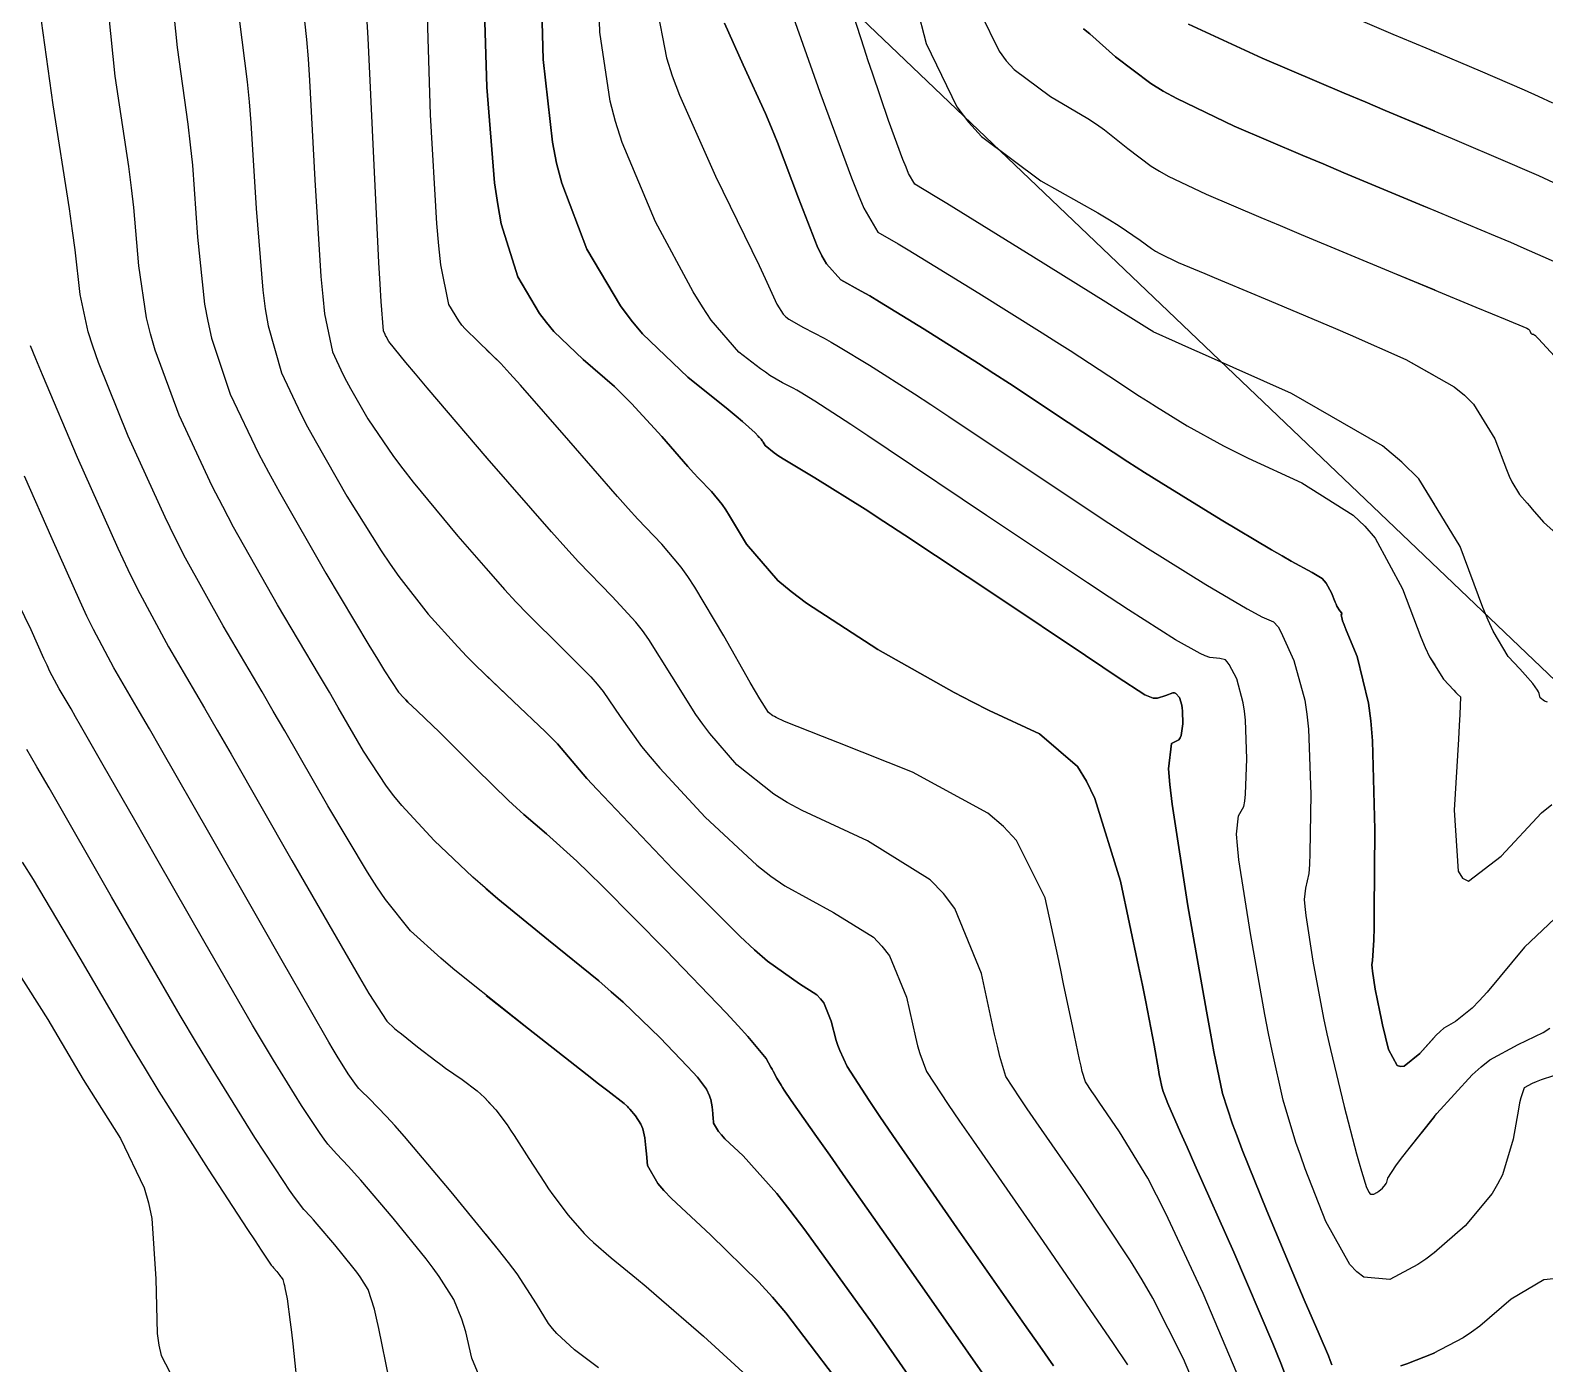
# Model space of a CAD drawing. Header units: metres. Extents: x 837476 to 838477, y 1189012 to 1191014.
# Drawn here: x 837800.9 to 837880.7, y 1190405.4 to 1190475.6 of the extents above; entities that cross this region are included whole.
import ezdxf

# ---------------------------------------------------------------- set-up
doc = ezdxf.new("R2010")
doc.units = ezdxf.units.M
doc.header["$LTSCALE"] = 0.3
for name, color, linetype in [('CORREDORVIA', 94, 'Continuous'), ('COTAS 10', 1, 'Continuous'), ('COTAS INT', 252, 'Continuous')]:
    doc.layers.add(name, color=color, linetype=linetype)

msp = doc.modelspace()

# ---------------------------------------------------------------- linework, layer by layer
at = {"layer": 'CORREDORVIA'}
msp.add_lwpolyline([(837910.676, 1191000.965), (838246.889, 1191005.3), (838347.391, 1190870.925), (838423.516, 1190628.699), (838450.215, 1190473.685), (838321.32, 1190375.615), (838242.09, 1190297.633), (838236.889, 1190068.622), (838166.593, 1189160.17), (837860.483, 1189307.124), (837593.191, 1189234.399), (837744.487, 1189686.609), (837700.859, 1189887.9), (837671.347, 1190075.087), (837676.273, 1190181.696), (837885.383, 1190229.429), (837983.184, 1190344.12), (837817.554, 1190502.187), (837798.033, 1190660.17), (837963.574, 1190795.982)], close=True, dxfattribs=at)
at = {"layer": 'COTAS 10'}
for points in [[(837808.197, 1190479.05), (837808.629, 1190474.739), (837809.198, 1190470.699), (837809.321, 1190469.609), (837809.43, 1190468.531), (837809.7, 1190464.739), (837810.071, 1190461.213), (837810.243, 1190460.303), (837810.446, 1190459.42), (837811.431, 1190456.471), (837812.924, 1190453.34), (837813.446, 1190452.344), (837814.017, 1190451.291), (837816.471, 1190447.02), (837818.738, 1190443.238), (837819.19, 1190442.494), (837819.566, 1190441.881), (837820.289, 1190440.761), (837820.58, 1190440.448), (837820.684, 1190440.344), (837820.797, 1190440.232), (837821.289, 1190439.767), (837822.103, 1190438.986), (837822.42, 1190438.676), (837822.777, 1190438.324), (837824.394, 1190436.714), (837826.104, 1190435.046), (837826.519, 1190434.659), (837826.909, 1190434.303), (837828.106, 1190433.286), (837829.697, 1190431.854), (837830.335, 1190431.237), (837831.059, 1190430.524), (837834.389, 1190427.152), (837837.566, 1190423.844), (837838.195, 1190423.172), (837838.715, 1190422.605), (837839.684, 1190421.439), (837839.926, 1190420.991), (837839.987, 1190420.878), (837840.046, 1190420.769), (837840.239, 1190420.414), (837840.464, 1190420.035), (837840.543, 1190419.911), (837840.63, 1190419.778), (837841.004, 1190419.228), (837842.339, 1190417.327), (837843.031, 1190416.342), (837843.863, 1190415.159), (837848.033, 1190409.228), (837852.471, 1190402.879)], [(837867.166, 1190404.452), (837866.812, 1190405.379), (837866.393, 1190406.428), (837864.328, 1190411.235), (837862.278, 1190415.845), (837861.868, 1190416.77), (837861.526, 1190417.543), (837860.861, 1190419.067), (837860.677, 1190419.523), (837860.638, 1190419.624), (837860.605, 1190419.713), (837860.529, 1190419.943), (837860.444, 1190420.376), (837860.404, 1190420.593), (837860.358, 1190420.853), (837860.133, 1190422.144), (837859.696, 1190424.424), (837859.516, 1190425.308), (837859.31, 1190426.301), (837858.352, 1190430.796), (837857.013, 1190435.157), (837856.567, 1190436.065), (837856.087, 1190436.842), (837854.084, 1190438.567), (837851.43, 1190439.782), (837850.541, 1190440.238), (837849.585, 1190440.745), (837845.574, 1190443.011), (837841.804, 1190445.446), (837841, 1190446.061), (837840.299, 1190446.649), (837838.635, 1190448.561), (837837.753, 1190450.046), (837837.545, 1190450.365), (837837.354, 1190450.645), (837836.794, 1190451.325), (837836.116, 1190452.027), (837835.85, 1190452.32), (837835.55, 1190452.656), (837834.184, 1190454.227), (837832.581, 1190455.978), (837832.131, 1190456.427), (837831.679, 1190456.86), (837830.024, 1190458.296), (837828.481, 1190459.774), (837828.099, 1190460.234), (837827.736, 1190460.717), (837826.588, 1190462.642), (837825.716, 1190465.434), (837825.527, 1190466.463), (837825.362, 1190467.603), (837824.954, 1190472.642), (837824.784, 1190478.417)], [(837824.784, 1190478.417), (837824.954, 1190472.642), (837825.362, 1190467.603), (837825.527, 1190466.463), (837825.716, 1190465.434), (837826.588, 1190462.642), (837827.736, 1190460.717), (837828.099, 1190460.234), (837828.481, 1190459.774), (837830.024, 1190458.296), (837831.679, 1190456.86), (837832.131, 1190456.427), (837832.581, 1190455.978), (837834.184, 1190454.227), (837835.55, 1190452.656), (837835.85, 1190452.32), (837836.116, 1190452.027), (837836.794, 1190451.325), (837837.354, 1190450.645), (837837.545, 1190450.365), (837837.753, 1190450.046), (837838.635, 1190448.561), (837840.299, 1190446.649), (837841, 1190446.061), (837841.804, 1190445.446), (837845.574, 1190443.011), (837849.585, 1190440.745), (837850.541, 1190440.238), (837851.43, 1190439.782), (837854.084, 1190438.567), (837856.087, 1190436.842), (837856.567, 1190436.065), (837857.013, 1190435.157), (837858.352, 1190430.796), (837859.31, 1190426.301), (837859.516, 1190425.308), (837859.696, 1190424.424), (837860.133, 1190422.144), (837860.358, 1190420.853), (837860.404, 1190420.593), (837860.444, 1190420.376), (837860.529, 1190419.943), (837860.605, 1190419.713), (837860.638, 1190419.624), (837860.677, 1190419.523), (837860.861, 1190419.067), (837861.526, 1190417.543), (837861.868, 1190416.77), (837862.278, 1190415.845), (837864.328, 1190411.235), (837866.393, 1190406.428), (837866.812, 1190405.379), (837867.166, 1190404.452)], [(837840.916, 1190476.902), (837842.508, 1190472.388), (837844.171, 1190467.86), (837844.525, 1190466.979), (837844.833, 1190466.259), (837845.562, 1190465.007), (837846.64, 1190464.392), (837847.168, 1190464.074), (837847.796, 1190463.693), (837850.893, 1190461.785), (837854.222, 1190459.702), (837854.997, 1190459.211), (837855.708, 1190458.757), (837857.743, 1190457.427), (837859.361, 1190456.361), (837859.809, 1190456.074), (837860.256, 1190455.791), (837861.874, 1190454.795), (837863.785, 1190453.742), (837864.418, 1190453.422), (837865.096, 1190453.089), (837867.919, 1190451.786), (837870.629, 1190450.087), (837871.235, 1190449.505), (837871.779, 1190448.875), (837873.222, 1190446.199), (837874.185, 1190443.65), (837874.425, 1190443.101), (837874.655, 1190442.62), (837875.39, 1190441.447), (837875.929, 1190440.857), (837876.034, 1190440.744), (837876.121, 1190440.652), (837876.276, 1190440.5), (837876.247, 1190439.578), (837876.217, 1190439.001), (837876.177, 1190438.283), (837875.956, 1190434.529), (837876.164, 1190431.32), (837876.395, 1190430.946), (837876.701, 1190430.796), (837878.431, 1190432.115), (837880.549, 1190434.386), (837881.1, 1190434.837)], [(837840.916, 1190476.902), (837842.508, 1190472.388), (837844.171, 1190467.86), (837844.525, 1190466.979), (837844.833, 1190466.259), (837845.562, 1190465.007), (837846.64, 1190464.392), (837847.168, 1190464.074), (837847.796, 1190463.693), (837850.893, 1190461.785), (837854.222, 1190459.702), (837854.997, 1190459.211), (837855.708, 1190458.757), (837857.743, 1190457.427), (837859.361, 1190456.361), (837859.809, 1190456.074), (837860.256, 1190455.791), (837861.874, 1190454.795), (837863.785, 1190453.742), (837864.418, 1190453.422), (837865.096, 1190453.089), (837867.919, 1190451.786), (837870.629, 1190450.087), (837871.235, 1190449.505), (837871.779, 1190448.875), (837873.222, 1190446.199), (837874.185, 1190443.65), (837874.425, 1190443.101), (837874.655, 1190442.62), (837874.923, 1190442.192)], [(837874.923, 1190470.323), (837872.316, 1190471.414), (837871.252, 1190471.864), (837870.148, 1190472.332), (837865.835, 1190474.177), (837861.935, 1190475.967)], [(837861.935, 1190475.967), (837865.835, 1190474.177), (837870.148, 1190472.332), (837871.252, 1190471.864), (837872.316, 1190471.414), (837875.835, 1190469.941), (837878.883, 1190468.648), (837879.652, 1190468.311), (837880.387, 1190467.984), (837882.772, 1190466.878)], [(837824.641, 1190404.498), (837824.165, 1190405.643), (837823.845, 1190407.031), (837823.745, 1190407.375), (837823.639, 1190407.702), (837823.213, 1190408.736), (837822.442, 1190409.952), (837822.118, 1190410.394), (837821.747, 1190410.882), (837820.009, 1190413.021), (837818.306, 1190415.024), (837817.956, 1190415.425), (837817.659, 1190415.759), (837817.028, 1190416.413), (837816.572, 1190416.937), (837816.385, 1190417.19), (837816.172, 1190417.489), (837815.184, 1190418.96), (837813.7, 1190421.353), (837813.174, 1190422.234), (837812.598, 1190423.21), (837810.102, 1190427.523), (837807.563, 1190431.963), (837806.399, 1190433.999), (837804.736, 1190436.91), (837803.539, 1190438.999), (837803.273, 1190439.46), (837803.036, 1190439.871), (837802.416, 1190440.931), (837801.924, 1190441.85), (837801.767, 1190442.172), (837801.602, 1190442.524), (837800.931, 1190444.036), (837799.95, 1190446.068)], [(837852.471, 1190402.879), (837848.033, 1190409.228), (837843.863, 1190415.159), (837843.031, 1190416.342), (837842.339, 1190417.327), (837841.004, 1190419.228), (837840.63, 1190419.778), (837840.543, 1190419.911), (837840.464, 1190420.035), (837840.239, 1190420.414), (837840.046, 1190420.769), (837839.987, 1190420.878), (837839.926, 1190420.991), (837839.684, 1190421.439), (837838.715, 1190422.605), (837838.195, 1190423.172), (837837.566, 1190423.844), (837834.389, 1190427.152), (837831.059, 1190430.524), (837830.335, 1190431.237), (837829.697, 1190431.854), (837828.106, 1190433.286), (837826.909, 1190434.303), (837826.519, 1190434.659), (837826.104, 1190435.046), (837824.394, 1190436.714), (837822.777, 1190438.324), (837822.42, 1190438.676), (837822.103, 1190438.986), (837821.289, 1190439.767), (837820.797, 1190440.232), (837820.684, 1190440.344), (837820.58, 1190440.448)]]:
    msp.add_lwpolyline(points, dxfattribs=at)
at = {"layer": 'COTAS INT'}
for points in [[(837849.194, 1190401.846), (837845.269, 1190407.493), (837841.716, 1190412.416), (837840.935, 1190413.446), (837840.242, 1190414.33), (837838.471, 1190416.318), (837837.503, 1190417.216), (837837.316, 1190417.413), (837837.164, 1190417.588), (837836.909, 1190418.034), (837836.88, 1190418.351), (837836.872, 1190418.444), (837836.863, 1190418.539), (837836.828, 1190418.903), (837836.761, 1190419.275), (837836.732, 1190419.376), (837836.699, 1190419.476), (837836.542, 1190419.826), (837836.053, 1190420.452), (837835.81, 1190420.725), (837835.521, 1190421.041), (837834.09, 1190422.541), (837832.133, 1190424.415), (837831.512, 1190424.966), (837830.857, 1190425.532), (837828.206, 1190427.69), (837825.531, 1190429.862), (837824.861, 1190430.437), (837824.222, 1190430.999), (837822.169, 1190432.931), (837820.472, 1190434.784), (837820.058, 1190435.296), (837819.668, 1190435.807), (837818.46, 1190437.65), (837817.124, 1190439.952), (837816.654, 1190440.753), (837816.14, 1190441.625), (837813.922, 1190445.363), (837811.604, 1190449.452), (837811.029, 1190450.544), (837810.481, 1190451.62), (837808.741, 1190455.363), (837807.468, 1190458.778), (837807.215, 1190459.648), (837807.005, 1190460.484), (837806.606, 1190463.228), (837806.343, 1190466.299), (837806.219, 1190467.341), (837806.073, 1190468.467), (837805.361, 1190473.228), (837804.806, 1190478.777)], [(837869.504, 1190405.295), (837869.419, 1190405.517), (837869.318, 1190405.768), (837868.824, 1190406.919), (837868.04, 1190408.731), (837867.756, 1190409.399), (837867.445, 1190410.139), (837866.081, 1190413.41), (837864.778, 1190416.635), (837864.505, 1190417.345), (837864.27, 1190417.977), (837863.736, 1190419.599), (837863.282, 1190421.79), (837863.097, 1190422.78), (837862.886, 1190423.937), (837861.911, 1190429.5), (837861.083, 1190434.857), (837860.966, 1190435.884), (837860.897, 1190436.712), (837861.05, 1190438.056), (837861.428, 1190438.246), (837861.5, 1190438.347), (837861.559, 1190438.47), (837861.652, 1190439.09), (837861.627, 1190439.763), (837861.61, 1190439.92), (837861.588, 1190440.064), (837861.475, 1190440.476), (837861.278, 1190440.693), (837861.203, 1190440.713), (837861.119, 1190440.716), (837860.746, 1190440.583), (837860.314, 1190440.438), (837860.194, 1190440.433), (837860.074, 1190440.443), (837859.639, 1190440.606), (837858.186, 1190441.559), (837857.424, 1190442.066), (837856.507, 1190442.679), (837851.895, 1190445.774), (837846.992, 1190449.038), (837845.89, 1190449.759), (837844.899, 1190450.399), (837842.243, 1190452.05), (837840.666, 1190453), (837840.355, 1190453.199), (837840.099, 1190453.37), (837839.626, 1190453.758), (837839.521, 1190453.935), (837839.497, 1190453.973), (837839.474, 1190454.006), (837839.407, 1190454.087), (837839.327, 1190454.171), (837839.295, 1190454.205), (837839.259, 1190454.245), (837839.097, 1190454.432), (837838.438, 1190455.015), (837838.089, 1190455.304), (837837.668, 1190455.649), (837835.547, 1190457.357), (837833.154, 1190459.65), (837832.561, 1190460.364), (837831.998, 1190461.112), (837830.217, 1190464.098), (837828.903, 1190467.583), (837828.634, 1190468.646), (837828.407, 1190469.752), (837827.93, 1190474.098), (837827.794, 1190478.73)], [(837827.794, 1190478.73), (837827.93, 1190474.098), (837828.407, 1190469.752), (837828.634, 1190468.646), (837828.903, 1190467.583), (837830.217, 1190464.098), (837831.998, 1190461.112), (837832.561, 1190460.364), (837833.154, 1190459.65), (837835.547, 1190457.357), (837837.668, 1190455.649), (837838.089, 1190455.304), (837838.438, 1190455.015), (837839.097, 1190454.432), (837839.259, 1190454.245), (837839.295, 1190454.205), (837839.327, 1190454.171), (837839.407, 1190454.087), (837839.474, 1190454.006), (837839.497, 1190453.973), (837839.521, 1190453.935), (837839.626, 1190453.758), (837840.099, 1190453.37), (837840.355, 1190453.199), (837840.666, 1190453), (837842.243, 1190452.05), (837844.899, 1190450.399), (837845.89, 1190449.759), (837846.992, 1190449.038), (837851.895, 1190445.774), (837856.507, 1190442.679), (837857.424, 1190442.066), (837858.186, 1190441.559), (837859.639, 1190440.606), (837860.074, 1190440.443), (837860.194, 1190440.433), (837860.314, 1190440.438), (837860.746, 1190440.583), (837861.119, 1190440.716), (837861.203, 1190440.713), (837861.278, 1190440.693), (837861.475, 1190440.476), (837861.588, 1190440.064), (837861.61, 1190439.92), (837861.627, 1190439.763), (837861.652, 1190439.09), (837861.559, 1190438.47), (837861.5, 1190438.347), (837861.428, 1190438.246), (837861.05, 1190438.056), (837860.897, 1190436.712), (837860.966, 1190435.884), (837861.083, 1190434.857), (837861.911, 1190429.5), (837862.886, 1190423.937), (837863.097, 1190422.78), (837863.282, 1190421.79), (837863.736, 1190419.599), (837864.27, 1190417.977), (837864.505, 1190417.345), (837864.778, 1190416.635), (837866.081, 1190413.41), (837867.445, 1190410.139), (837867.756, 1190409.399), (837868.04, 1190408.731), (837868.824, 1190406.919), (837869.318, 1190405.768), (837869.419, 1190405.517), (837869.504, 1190405.295)], [(837874.923, 1190411.224), (837874.89, 1190411.195), (837874.456, 1190410.873), (837874.03, 1190410.583), (837872.561, 1190409.803), (837871.182, 1190409.923), (837870.814, 1190410.2), (837870.451, 1190410.584), (837869.188, 1190412.851), (837868.097, 1190415.633), (837867.843, 1190416.341), (837867.61, 1190417.022), (837866.942, 1190419.254), (837866.352, 1190421.851), (837866.168, 1190422.762), (837865.975, 1190423.756), (837865.204, 1190428.036), (837864.604, 1190431.921), (837864.519, 1190432.666), (837864.469, 1190433.267), (837864.58, 1190434.241), (837864.855, 1190434.722), (837864.909, 1190435.013), (837864.952, 1190435.371), (837865.025, 1190437.232), (837864.947, 1190439.28), (837864.895, 1190439.757), (837864.83, 1190440.195), (837864.487, 1190441.449), (837864.087, 1190442.221), (837863.988, 1190442.355), (837863.893, 1190442.454), (837863.588, 1190442.524), (837863.062, 1190442.582), (837862.828, 1190442.674), (837862.555, 1190442.798), (837861.25, 1190443.52), (837858.776, 1190445.095), (837857.767, 1190445.757), (837856.617, 1190446.516), (837851.293, 1190450.075), (837846.108, 1190453.553), (837845.047, 1190454.261), (837844.148, 1190454.859), (837842.251, 1190456.099), (837841.478, 1190456.564), (837841.287, 1190456.673), (837841.105, 1190456.773), (837840.533, 1190457.064), (837839.873, 1190457.455), (837839.635, 1190457.619), (837839.375, 1190457.806), (837838.236, 1190458.682), (837836.777, 1190460.364), (837836.314, 1190461.059), (837835.825, 1190461.854), (837833.847, 1190465.553), (837832.09, 1190469.732), (837831.741, 1190470.83), (837831.453, 1190471.901), (837830.907, 1190475.553), (837830.804, 1190479.043)], [(837881.834, 1190420.741), (837880.537, 1190420.316), (837880.277, 1190420.22), (837880.06, 1190420.132), (837879.633, 1190419.892), (837879.456, 1190419.368), (837879.396, 1190419.101), (837879.333, 1190418.782), (837879.064, 1190417.191), (837878.494, 1190415.314), (837878.239, 1190414.815), (837877.943, 1190414.325), (837876.526, 1190412.627), (837874.89, 1190411.195), (837874.456, 1190410.873), (837874.03, 1190410.583), (837872.561, 1190409.803), (837871.182, 1190409.923), (837870.814, 1190410.2), (837870.451, 1190410.584), (837869.188, 1190412.851), (837868.097, 1190415.633), (837867.843, 1190416.341), (837867.61, 1190417.022), (837866.942, 1190419.254), (837866.352, 1190421.851), (837866.168, 1190422.762), (837865.975, 1190423.756), (837865.204, 1190428.036), (837864.604, 1190431.921), (837864.519, 1190432.666), (837864.469, 1190433.267), (837864.58, 1190434.241), (837864.855, 1190434.722), (837864.909, 1190435.013), (837864.952, 1190435.371), (837865.025, 1190437.232), (837864.947, 1190439.28), (837864.895, 1190439.757), (837864.83, 1190440.195), (837864.487, 1190441.449), (837864.087, 1190442.221), (837863.988, 1190442.355), (837863.893, 1190442.454), (837863.588, 1190442.524), (837863.062, 1190442.582), (837862.828, 1190442.674), (837862.555, 1190442.798), (837861.25, 1190443.52), (837858.776, 1190445.095), (837857.767, 1190445.757), (837856.617, 1190446.516), (837851.293, 1190450.075), (837846.108, 1190453.553), (837845.047, 1190454.261), (837844.148, 1190454.859), (837842.251, 1190456.099), (837841.478, 1190456.564), (837841.287, 1190456.673), (837841.105, 1190456.773), (837840.533, 1190457.064), (837839.873, 1190457.455), (837839.635, 1190457.619), (837839.375, 1190457.806), (837838.236, 1190458.682), (837836.777, 1190460.364), (837836.314, 1190461.059), (837835.825, 1190461.854), (837833.847, 1190465.553), (837832.09, 1190469.732), (837831.741, 1190470.83), (837831.453, 1190471.901), (837830.907, 1190475.553), (837830.804, 1190479.043)], [(837847.095, 1190478.902), (837848.106, 1190474.946), (837849.724, 1190471.608), (837850.343, 1190470.799), (837851.037, 1190470.04), (837854.163, 1190467.715), (837857.162, 1190466.02), (837857.775, 1190465.657), (837858.294, 1190465.341), (837859.387, 1190464.588), (837859.988, 1190464.133), (837860.198, 1190464.006), (837860.426, 1190463.878), (837861.403, 1190463.41), (837862.806, 1190462.815), (837863.301, 1190462.606), (837863.844, 1190462.38), (837866.189, 1190461.403), (837868.907, 1190460.258), (837869.684, 1190459.925), (837870.472, 1190459.585), (837873.405, 1190458.298), (837874.923, 1190457.432)], [(837847.095, 1190478.902), (837848.106, 1190474.946), (837849.724, 1190471.608), (837850.343, 1190470.799), (837851.037, 1190470.04), (837854.163, 1190467.715), (837857.162, 1190466.02), (837857.775, 1190465.657), (837858.294, 1190465.341), (837859.387, 1190464.588), (837859.988, 1190464.133), (837860.198, 1190464.006), (837860.426, 1190463.878), (837861.403, 1190463.41), (837862.806, 1190462.815), (837863.301, 1190462.606), (837863.844, 1190462.38), (837866.189, 1190461.403), (837868.907, 1190460.258), (837869.684, 1190459.925), (837870.472, 1190459.585), (837873.405, 1190458.298), (837875.95, 1190456.846), (837876.494, 1190456.402), (837876.968, 1190455.939), (837878.096, 1190454.117), (837878.704, 1190452.484), (837878.849, 1190452.141), (837878.984, 1190451.845), (837879.391, 1190451.171), (837879.793, 1190450.725), (837879.926, 1190450.572), (837880.068, 1190450.408), (837880.656, 1190449.71), (837881.343, 1190449.097)], [(837815.164, 1190477.763), (837815.447, 1190475.163), (837815.526, 1190474.144), (837815.604, 1190472.995), (837815.888, 1190467.763), (837816.202, 1190462.672), (837816.3, 1190461.612), (837816.402, 1190460.704), (837816.812, 1190458.687), (837817.367, 1190457.522), (837817.562, 1190457.151), (837817.774, 1190456.76), (837818.687, 1190455.171), (837820.038, 1190453.172), (837820.526, 1190452.522), (837821.063, 1190451.83), (837823.416, 1190448.983), (837825.892, 1190446.174), (837826.508, 1190445.505), (837827.093, 1190444.885), (837828.953, 1190443.039), (837830.429, 1190441.559), (837830.771, 1190441.168), (837831.085, 1190440.786), (837831.983, 1190439.475), (837833.101, 1190437.896), (837833.555, 1190437.345), (837834.071, 1190436.744), (837836.456, 1190434.164), (837839.193, 1190431.629), (837839.93, 1190431.056), (837840.66, 1190430.54), (837843.222, 1190429.145), (837845.338, 1190427.833), (837845.785, 1190427.37), (837846.173, 1190426.863), (837847.074, 1190424.669), (837847.547, 1190422.562), (837847.665, 1190422.109), (837847.777, 1190421.713), (837848.135, 1190420.753), (837849.272, 1190419.023), (837849.875, 1190418.14), (837850.603, 1190417.082), (837854.273, 1190411.806), (837857.979, 1190406.423), (837858.73, 1190405.297)], [(837864.51, 1190404.827), (837862.721, 1190409.064), (837860.748, 1190413.282), (837860.258, 1190414.249), (837859.793, 1190415.13), (837858.313, 1190417.587), (837857.232, 1190419.141), (837857.018, 1190419.452), (837856.84, 1190419.712), (837856.505, 1190420.222), (837856.346, 1190420.765), (837856.279, 1190421.046), (837856.203, 1190421.384), (837855.843, 1190423.075), (837855.362, 1190425.379), (837855.209, 1190426.102), (837855.047, 1190426.863), (837854.391, 1190429.92), (837852.883, 1190432.942), (837852.185, 1190433.681), (837851.364, 1190434.378), (837847.387, 1190436.541), (837843.45, 1190438.1), (837842.655, 1190438.415), (837841.989, 1190438.68), (837840.647, 1190439.216), (837840.211, 1190439.414), (837840.114, 1190439.465), (837840.028, 1190439.515), (837839.807, 1190439.683), (837839.353, 1190440.397), (837839.12, 1190440.792), (837838.84, 1190441.272), (837837.444, 1190443.718), (837835.91, 1190446.287), (837835.544, 1190446.846), (837835.203, 1190447.338), (837834.18, 1190448.563), (837832.906, 1190449.882), (837832.405, 1190450.434), (837831.841, 1190451.066), (837829.272, 1190454.022), (837826.724, 1190456.941), (837826.173, 1190457.549), (837825.689, 1190458.071), (837824.501, 1190459.235), (837823.808, 1190459.899), (837823.637, 1190460.105), (837823.474, 1190460.322), (837822.958, 1190461.186), (837822.529, 1190463.285), (837822.42, 1190464.279), (837822.316, 1190465.453), (837821.977, 1190471.186), (837821.774, 1190478.104)], [(837843.277, 1190404.66), (837840.714, 1190408.03), (837840.005, 1190408.864), (837839.297, 1190409.656), (837836.743, 1190412.157), (837834.681, 1190414.07), (837834.283, 1190414.49), (837833.96, 1190414.862), (837833.416, 1190415.813), (837833.362, 1190416.425), (837833.347, 1190416.584), (837833.333, 1190416.739), (837833.283, 1190417.261), (837833.178, 1190417.739), (837833.129, 1190417.866), (837833.071, 1190417.991), (837832.791, 1190418.423), (837832.494, 1190418.777), (837832.425, 1190418.852), (837832.363, 1190418.918), (837832.186, 1190419.075), (837831.33, 1190419.733), (837830.839, 1190420.116), (837830.237, 1190420.585), (837827.147, 1190423.001), (837823.874, 1190425.607), (837823.158, 1190426.197), (837822.524, 1190426.729), (837820.921, 1190428.171), (837819.605, 1190429.832), (837819.152, 1190430.501), (837818.661, 1190431.262), (837816.57, 1190434.767), (837814.299, 1190438.715), (837813.694, 1190439.755), (837813.101, 1190440.773), (837811.045, 1190444.255), (837809.071, 1190447.816), (837808.529, 1190448.882), (837807.988, 1190449.984), (837806.051, 1190454.255), (837804.49, 1190458.136), (837804.186, 1190458.993), (837803.939, 1190459.754), (837803.512, 1190461.716), (837803.256, 1190464.067), (837803.117, 1190465.074), (837802.948, 1190466.235), (837802.093, 1190471.716), (837801.302, 1190477.424)], [(837833.883, 1190477.009), (837834.426, 1190474.195), (837834.732, 1190473.25), (837835.104, 1190472.232), (837837.009, 1190467.956), (837838.93, 1190464.032), (837839.313, 1190463.237), (837839.631, 1190462.568), (837840.243, 1190461.202), (837840.576, 1190460.684), (837840.718, 1190460.548), (837840.882, 1190460.416), (837841.655, 1190459.969), (837842.745, 1190459.408), (837843.109, 1190459.204), (837843.499, 1190458.98), (837845.132, 1190457.994), (837847.506, 1190456.473), (837848.364, 1190455.911), (837849.308, 1190455.288), (837853.443, 1190452.526), (837857.747, 1190449.669), (837858.799, 1190448.985), (837859.789, 1190448.348), (837862.862, 1190446.434), (837865.037, 1190445.153), (837865.462, 1190444.914), (837865.811, 1190444.726), (837866.43, 1190444.465), (837866.666, 1190444.193), (837866.773, 1190443.997), (837866.897, 1190443.749), (837867.498, 1190442.421), (837868.072, 1190440.326), (837868.181, 1190439.594), (837868.267, 1190438.797), (837868.397, 1190435.374), (837868.345, 1190432.272), (837868.317, 1190431.678), (837868.283, 1190431.199), (837868.11, 1190430.426), (837868.041, 1190429.821), (837868.072, 1190429.448), (837868.125, 1190428.985), (837868.498, 1190426.572), (837869.065, 1190423.574), (837869.24, 1190422.744), (837869.423, 1190421.913), (837870.149, 1190418.91), (837870.802, 1190416.426), (837870.939, 1190415.923), (837871.057, 1190415.5), (837871.322, 1190414.638), (837871.468, 1190414.377), (837871.51, 1190414.333), (837871.552, 1190414.301), (837871.711, 1190414.287), (837871.88, 1190414.377), (837871.929, 1190414.41), (837871.978, 1190414.447), (837872.167, 1190414.612), (837872.33, 1190414.807), (837872.364, 1190414.864), (837872.393, 1190414.921), (837872.459, 1190415.137), (837872.875, 1190415.794), (837873.126, 1190416.129), (837873.435, 1190416.532), (837874.923, 1190418.392)], [(837833.883, 1190477.009), (837834.426, 1190474.195), (837834.732, 1190473.25), (837835.104, 1190472.232), (837837.009, 1190467.956), (837838.93, 1190464.032), (837839.313, 1190463.237), (837839.631, 1190462.568), (837840.243, 1190461.202), (837840.576, 1190460.684), (837840.718, 1190460.548), (837840.882, 1190460.416), (837841.655, 1190459.969), (837842.745, 1190459.408), (837843.109, 1190459.204), (837843.499, 1190458.98), (837845.132, 1190457.994), (837847.506, 1190456.473), (837848.364, 1190455.911), (837849.308, 1190455.288), (837853.443, 1190452.526), (837857.747, 1190449.669), (837858.799, 1190448.985), (837859.789, 1190448.348), (837862.862, 1190446.434), (837865.037, 1190445.153), (837865.462, 1190444.914), (837865.811, 1190444.726), (837866.43, 1190444.465), (837866.666, 1190444.193), (837866.773, 1190443.997), (837866.897, 1190443.749), (837867.498, 1190442.421), (837868.072, 1190440.326), (837868.181, 1190439.594), (837868.267, 1190438.797), (837868.397, 1190435.374), (837868.345, 1190432.272), (837868.317, 1190431.678), (837868.283, 1190431.199), (837868.11, 1190430.426), (837868.041, 1190429.821), (837868.072, 1190429.448), (837868.125, 1190428.985), (837868.498, 1190426.572), (837869.065, 1190423.574), (837869.24, 1190422.744), (837869.423, 1190421.913), (837870.149, 1190418.91), (837870.802, 1190416.426), (837870.939, 1190415.923), (837871.057, 1190415.5), (837871.322, 1190414.638), (837871.468, 1190414.377), (837871.51, 1190414.333), (837871.552, 1190414.301), (837871.711, 1190414.287), (837871.88, 1190414.377), (837871.929, 1190414.41), (837871.978, 1190414.447), (837872.167, 1190414.612), (837872.33, 1190414.807), (837872.364, 1190414.864), (837872.393, 1190414.921), (837872.459, 1190415.137), (837872.875, 1190415.794), (837873.126, 1190416.129), (837873.435, 1190416.532), (837875.04, 1190418.538), (837876.905, 1190420.584), (837877.378, 1190421.01), (837877.833, 1190421.376), (837879.317, 1190422.19), (837880.637, 1190422.807), (837880.987, 1190423.047)], [(837874.923, 1190450.624), (837874.091, 1190451.992), (837873.193, 1190452.887), (837872.166, 1190453.742), (837867.378, 1190456.5), (837862.834, 1190458.52), (837861.961, 1190458.91), (837861.254, 1190459.225), (837860.089, 1190459.752), (837860.012, 1190459.8), (837859.991, 1190459.813), (837859.97, 1190459.827), (837859.893, 1190459.877), (837858.907, 1190460.492), (837858.313, 1190460.861), (837857.58, 1190461.317), (837853.773, 1190463.68), (837849.944, 1190466.05), (837849.198, 1190466.509), (837848.587, 1190466.884), (837847.515, 1190467.526), (837847.191, 1190468.094), (837847.052, 1190468.422), (837846.891, 1190468.824), (837846.134, 1190470.891), (837845.278, 1190473.377), (837845.056, 1190474.042), (837844.84, 1190474.697), (837844.112, 1190476.983)], [(837880.86, 1190440.23), (837880.704, 1190440.273), (837880.474, 1190440.452), (837880.432, 1190440.688), (837880.396, 1190440.768), (837880.348, 1190440.853), (837880.087, 1190441.213), (837879.688, 1190441.675), (837879.554, 1190441.825), (837879.409, 1190441.984), (837878.803, 1190442.641), (837878.003, 1190443.967), (837877.737, 1190444.548), (837877.451, 1190445.223), (837876.256, 1190448.433), (837874.091, 1190451.992), (837873.193, 1190452.887), (837872.166, 1190453.742), (837867.378, 1190456.5), (837862.834, 1190458.52), (837861.961, 1190458.91), (837861.254, 1190459.225), (837860.089, 1190459.752), (837860.012, 1190459.8), (837859.991, 1190459.813), (837859.97, 1190459.827), (837859.893, 1190459.877), (837858.907, 1190460.492), (837858.313, 1190460.861), (837857.58, 1190461.317), (837853.773, 1190463.68), (837849.944, 1190466.05), (837849.198, 1190466.509), (837848.587, 1190466.884), (837847.515, 1190467.526), (837847.191, 1190468.094), (837847.052, 1190468.422), (837846.891, 1190468.824), (837846.134, 1190470.891), (837845.278, 1190473.377), (837845.056, 1190474.042), (837844.84, 1190474.697), (837844.112, 1190476.983)], [(837868.368, 1190477.312), (837872.72, 1190475.447), (837873.732, 1190475.017), (837874.659, 1190474.623), (837877.312, 1190473.508), (837879.646, 1190472.497), (837880.373, 1190472.168), (837881.136, 1190471.818)], [(837868.368, 1190477.312), (837872.72, 1190475.447), (837873.732, 1190475.017), (837874.659, 1190474.623), (837874.923, 1190474.512)], [(837811.896, 1190476.251), (837812.322, 1190472.931), (837812.423, 1190471.876), (837812.517, 1190470.763), (837812.794, 1190466.251), (837813.136, 1190461.943), (837813.272, 1190460.957), (837813.424, 1190460.062), (837814.122, 1190457.579), (837815.146, 1190455.431), (837815.504, 1190454.748), (837815.895, 1190454.025), (837817.579, 1190451.095), (837819.388, 1190448.205), (837819.858, 1190447.508), (837820.315, 1190446.856), (837821.852, 1190444.872), (837823.423, 1190443.138), (837823.901, 1190442.643), (837824.396, 1190442.142), (837826.34, 1190440.278), (837828.041, 1190438.67), (837828.385, 1190438.33), (837828.673, 1190438.035), (837829.252, 1190437.353), (837830.232, 1190436.208), (837830.773, 1190435.621), (837831.43, 1190434.918), (837834.781, 1190431.405), (837838.302, 1190427.879), (837839.069, 1190427.168), (837839.744, 1190426.571), (837841.429, 1190425.373), (837842.353, 1190424.8), (837842.549, 1190424.598), (837842.718, 1190424.377), (837843.111, 1190423.419), (837843.375, 1190422.393), (837843.463, 1190422.129), (837843.557, 1190421.873), (837843.95, 1190421.019), (837845.102, 1190419.23), (837845.674, 1190418.384), (837846.356, 1190417.386), (837849.736, 1190412.517), (837853.302, 1190407.418), (837854.101, 1190406.275), (837854.82, 1190405.249)], [(837862.792, 1190402.988), (837861.684, 1190405.611), (837860.055, 1190408.806), (837859.494, 1190409.773), (837858.886, 1190410.776), (837856.293, 1190414.697), (837853.917, 1190418.112), (837853.446, 1190418.796), (837853.056, 1190419.367), (837852.32, 1190420.488), (837851.997, 1190421.553), (837851.867, 1190422.089), (837851.719, 1190422.731), (837851.037, 1190425.92), (837849.628, 1190429.349), (837849.022, 1190430.141), (837848.323, 1190430.866), (837845.015, 1190432.917), (837841.575, 1190434.509), (837840.792, 1190434.945), (837840.083, 1190435.378), (837838.132, 1190436.923), (837836.712, 1190438.571), (837836.337, 1190439.069), (837835.971, 1190439.584), (837834.714, 1190441.596), (837833.498, 1190443.537), (837833.158, 1190444.007), (837832.816, 1190444.449), (837831.567, 1190445.801), (837829.79, 1190447.628), (837829.116, 1190448.368), (837828.362, 1190449.209), (837824.979, 1190453.095), (837821.812, 1190456.805), (837821.194, 1190457.536), (837820.688, 1190458.139), (837819.795, 1190459.246), (837819.652, 1190459.494), (837819.619, 1190459.555), (837819.589, 1190459.613), (837819.502, 1190459.795), (837819.381, 1190461.346), (837819.328, 1190462.267), (837819.268, 1190463.402), (837818.982, 1190469.274), (837818.691, 1190475.227), (837818.628, 1190476.412)], [(837850.967, 1190476.574), (837851.956, 1190474.535), (837852.334, 1190474.041), (837852.758, 1190473.577), (837854.668, 1190472.157), (837856.635, 1190470.994), (837857.095, 1190470.692), (837857.518, 1190470.4), (837858.742, 1190469.417), (837859.976, 1190468.484), (837860.406, 1190468.222), (837860.873, 1190467.959), (837862.88, 1190466.999), (837865.759, 1190465.777), (837866.776, 1190465.35), (837867.889, 1190464.884), (837872.704, 1190462.88), (837874.923, 1190461.959)], [(837850.967, 1190476.574), (837851.956, 1190474.535), (837852.334, 1190474.041), (837852.758, 1190473.577), (837854.668, 1190472.157), (837856.635, 1190470.994), (837857.095, 1190470.692), (837857.518, 1190470.4), (837858.742, 1190469.417), (837859.976, 1190468.484), (837860.406, 1190468.222), (837860.873, 1190467.959), (837862.88, 1190466.999), (837865.759, 1190465.777), (837866.776, 1190465.35), (837867.889, 1190464.884), (837872.704, 1190462.88), (837877.097, 1190461.057), (837877.944, 1190460.706), (837878.631, 1190460.42), (837879.777, 1190459.942), (837879.863, 1190459.893), (837879.881, 1190459.878), (837879.897, 1190459.863), (837879.936, 1190459.801), (837879.956, 1190459.746), (837879.961, 1190459.734), (837879.966, 1190459.724), (837879.979, 1190459.701), (837879.993, 1190459.686), (837879.997, 1190459.681), (837880.002, 1190459.676), (837880.022, 1190459.652), (837880.045, 1190459.631), (837880.059, 1190459.625), (837880.087, 1190459.621), (837880.122, 1190459.621), (837880.13, 1190459.62), (837880.155, 1190459.613), (837880.207, 1190459.572), (837880.231, 1190459.549), (837880.259, 1190459.521), (837880.394, 1190459.378), (837881.448, 1190458.24)], [(837837.487, 1190476.012), (837838.464, 1190473.817), (837839.642, 1190471.257), (837839.96, 1190470.505), (837840.274, 1190469.735), (837841.375, 1190466.795), (837842.373, 1190464.272), (837842.621, 1190463.763), (837842.858, 1190463.338), (837843.609, 1190462.488), (837844.692, 1190461.9), (837845.138, 1190461.639), (837845.647, 1190461.336), (837848.012, 1190459.89), (837850.864, 1190458.088), (837851.68, 1190457.561), (837852.508, 1190457.022), (837855.593, 1190454.976), (837858.752, 1190452.896), (837859.626, 1190452.335), (837860.501, 1190451.782), (837863.658, 1190449.839), (837866.316, 1190448.259), (837866.874, 1190447.934), (837867.357, 1190447.659), (837868.46, 1190447.071), (837868.985, 1190446.743), (837869.102, 1190446.63), (837869.207, 1190446.508), (837869.487, 1190445.99), (837869.676, 1190445.494), (837869.724, 1190445.385), (837869.771, 1190445.29), (837869.924, 1190445.05), (837870.022, 1190444.924), (837870.033, 1190444.9), (837870.037, 1190444.881), (837869.994, 1190444.85), (837870.07, 1190444.51), (837870.148, 1190444.296), (837870.252, 1190444.029), (837870.837, 1190442.63), (837871.436, 1190440.174), (837871.548, 1190439.241), (837871.638, 1190438.197), (837871.769, 1190433.516), (837871.739, 1190429.173), (837871.726, 1190428.343), (837871.711, 1190427.676), (837871.641, 1190426.611), (837871.614, 1190426.375), (837871.626, 1190426.23), (837871.646, 1190426.049), (837871.792, 1190425.107), (837872.021, 1190423.907), (837872.094, 1190423.564), (837872.171, 1190423.217), (837872.487, 1190421.921), (837872.948, 1190421.082), (837873.117, 1190421.022), (837873.304, 1190421.036), (837874.13, 1190421.709), (837874.923, 1190422.595)], [(837882.212, 1190429.726), (837879.657, 1190427.311), (837877.686, 1190424.946), (837877.264, 1190424.48), (837876.896, 1190424.097), (837876.014, 1190423.397), (837875.402, 1190423.039), (837875.204, 1190422.871), (837874.993, 1190422.673), (837874.13, 1190421.709), (837873.304, 1190421.036), (837873.117, 1190421.022), (837872.948, 1190421.082), (837872.487, 1190421.921), (837872.171, 1190423.217), (837872.094, 1190423.564), (837872.021, 1190423.907), (837871.792, 1190425.107), (837871.646, 1190426.049), (837871.626, 1190426.23), (837871.614, 1190426.375), (837871.641, 1190426.611), (837871.711, 1190427.676), (837871.726, 1190428.343), (837871.739, 1190429.173), (837871.769, 1190433.516), (837871.638, 1190438.197), (837871.548, 1190439.241), (837871.436, 1190440.174), (837870.837, 1190442.63), (837870.252, 1190444.029), (837870.148, 1190444.296), (837870.07, 1190444.51), (837869.994, 1190444.85), (837870.037, 1190444.881), (837870.033, 1190444.9), (837870.022, 1190444.924), (837869.924, 1190445.05), (837869.771, 1190445.29), (837869.724, 1190445.385), (837869.676, 1190445.494), (837869.487, 1190445.99), (837869.207, 1190446.508), (837869.102, 1190446.63), (837868.985, 1190446.743), (837868.46, 1190447.071), (837867.357, 1190447.659), (837866.874, 1190447.934), (837866.316, 1190448.259), (837863.658, 1190449.839), (837860.501, 1190451.782), (837859.626, 1190452.335), (837858.752, 1190452.896), (837855.593, 1190454.976), (837852.508, 1190457.022), (837851.68, 1190457.561), (837850.864, 1190458.088), (837848.012, 1190459.89), (837845.647, 1190461.336), (837845.138, 1190461.639), (837844.692, 1190461.9), (837843.609, 1190462.488), (837842.858, 1190463.338), (837842.621, 1190463.763), (837842.373, 1190464.272), (837841.375, 1190466.795), (837840.274, 1190469.735), (837839.96, 1190470.505), (837839.642, 1190471.257), (837838.464, 1190473.817), (837837.487, 1190476.012)], [(837881.361, 1190463.378), (837879.639, 1190464.15), (837878.93, 1190464.455), (837878.12, 1190464.799), (837874.357, 1190466.374), (837870.136, 1190468.136), (837869.036, 1190468.598), (837867.967, 1190469.049), (837864.357, 1190470.588), (837861.321, 1190472.041), (837860.614, 1190472.439), (837859.964, 1190472.834), (837858.098, 1190474.246), (837856.743, 1190475.458), (837856.415, 1190475.727)], [(837856.415, 1190475.727), (837856.743, 1190475.458), (837858.098, 1190474.246), (837859.964, 1190472.834), (837860.614, 1190472.439), (837861.321, 1190472.041), (837864.357, 1190470.588), (837867.967, 1190469.049), (837869.036, 1190468.598), (837870.136, 1190468.136), (837874.357, 1190466.374), (837874.923, 1190466.137)], [(837800.873, 1190459.025), (837801.158, 1190458.338), (837801.512, 1190457.494), (837803.36, 1190453.147), (837805.495, 1190448.348), (837806.029, 1190447.22), (837806.538, 1190446.18), (837808.169, 1190443.147), (837810.061, 1190439.92), (837810.734, 1190438.758), (837811.473, 1190437.478), (837814.68, 1190431.884), (837817.655, 1190426.717), (837818.246, 1190425.707), (837818.737, 1190424.879), (837819.673, 1190423.41), (837820.093, 1190423.032), (837820.259, 1190422.893), (837820.447, 1190422.738), (837821.304, 1190422.056), (837822.272, 1190421.316), (837822.529, 1190421.125), (837822.781, 1190420.941), (837823.655, 1190420.329), (837824.439, 1190419.739), (837824.635, 1190419.568), (837824.822, 1190419.395), (837825.422, 1190418.743), (837826.018, 1190417.941), (837826.203, 1190417.674), (837826.396, 1190417.386), (837827.165, 1190416.182), (837827.986, 1190414.911), (837828.212, 1190414.581), (837828.438, 1190414.262), (837829.248, 1190413.188), (837830.086, 1190412.228), (837830.329, 1190411.98), (837830.577, 1190411.739), (837831.514, 1190410.934), (837832.848, 1190409.843), (837833.347, 1190409.422), (837833.902, 1190408.949), (837836.375, 1190406.812), (837838.855, 1190404.543)], [(837864.51, 1190404.827), (837862.721, 1190409.064), (837860.748, 1190413.282), (837860.258, 1190414.249), (837859.793, 1190415.13), (837858.313, 1190417.587), (837857.232, 1190419.141), (837857.018, 1190419.452), (837856.84, 1190419.712), (837856.505, 1190420.222), (837856.346, 1190420.765), (837856.279, 1190421.046), (837856.203, 1190421.384), (837855.843, 1190423.075), (837855.362, 1190425.379), (837855.209, 1190426.102), (837855.047, 1190426.863), (837854.391, 1190429.92), (837852.883, 1190432.942), (837852.185, 1190433.681), (837851.364, 1190434.378), (837847.387, 1190436.541), (837843.45, 1190438.1), (837842.655, 1190438.415), (837841.989, 1190438.68), (837840.647, 1190439.216), (837840.211, 1190439.414), (837840.114, 1190439.465), (837840.028, 1190439.515), (837839.807, 1190439.683), (837839.353, 1190440.397), (837839.12, 1190440.792), (837838.84, 1190441.272), (837837.444, 1190443.718), (837835.91, 1190446.287), (837835.544, 1190446.846), (837835.203, 1190447.338), (837834.18, 1190448.563), (837832.906, 1190449.882), (837832.405, 1190450.434), (837831.841, 1190451.066), (837829.272, 1190454.022), (837826.724, 1190456.941), (837826.173, 1190457.549), (837825.689, 1190458.071), (837824.923, 1190458.821)], [(837862.792, 1190402.988), (837861.684, 1190405.611), (837860.055, 1190408.806), (837859.494, 1190409.773), (837858.886, 1190410.776), (837856.293, 1190414.697), (837853.917, 1190418.112), (837853.446, 1190418.796), (837853.056, 1190419.367), (837852.32, 1190420.488), (837851.997, 1190421.553), (837851.867, 1190422.089), (837851.719, 1190422.731), (837851.037, 1190425.92), (837849.628, 1190429.349), (837849.022, 1190430.141), (837848.323, 1190430.866), (837845.015, 1190432.917), (837841.575, 1190434.509), (837840.792, 1190434.945), (837840.083, 1190435.378), (837838.132, 1190436.923), (837836.712, 1190438.571), (837836.337, 1190439.069), (837835.971, 1190439.584), (837834.714, 1190441.596), (837833.498, 1190443.537), (837833.158, 1190444.007), (837832.816, 1190444.449), (837831.567, 1190445.801), (837829.79, 1190447.628), (837829.116, 1190448.368), (837828.362, 1190449.209), (837824.979, 1190453.095), (837824.923, 1190453.16)], [(837830.845, 1190405.147), (837829.57, 1190406.09), (837828.641, 1190406.956), (837828.416, 1190407.215), (837828.206, 1190407.483), (837827.568, 1190408.518), (837826.547, 1190410.087), (837826.097, 1190410.69), (837825.573, 1190411.367), (837823.077, 1190414.422), (837820.606, 1190417.327), (837820.099, 1190417.909), (837819.668, 1190418.394), (837818.753, 1190419.342), (837818.331, 1190419.735), (837818.211, 1190419.869), (837818.09, 1190420.016), (837817.644, 1190420.638), (837817.062, 1190421.576), (837816.855, 1190421.921), (837816.63, 1190422.304), (837815.651, 1190423.995), (837814.169, 1190426.588), (837813.024, 1190428.591), (837810.373, 1190433.232), (837807.752, 1190437.807), (837807.17, 1190438.818), (837806.65, 1190439.717), (837805.293, 1190442.039), (837804.215, 1190444.053), (837803.872, 1190444.759), (837803.509, 1190445.528), (837802.039, 1190448.841), (837800.572, 1190452.148)], [(837824.923, 1190447.273), (837825.892, 1190446.174), (837826.508, 1190445.505), (837827.093, 1190444.885), (837828.953, 1190443.039), (837830.429, 1190441.559), (837830.771, 1190441.168), (837831.085, 1190440.786), (837831.983, 1190439.475), (837833.101, 1190437.896), (837833.555, 1190437.345), (837834.071, 1190436.744), (837836.456, 1190434.164), (837839.193, 1190431.629), (837839.93, 1190431.056), (837840.66, 1190430.54), (837843.222, 1190429.145), (837845.338, 1190427.833), (837845.785, 1190427.37), (837846.173, 1190426.863), (837847.074, 1190424.669), (837847.547, 1190422.562), (837847.665, 1190422.109), (837847.777, 1190421.713), (837848.135, 1190420.753), (837849.272, 1190419.023), (837849.875, 1190418.14), (837850.603, 1190417.082), (837854.273, 1190411.806), (837857.979, 1190406.423), (837858.73, 1190405.297)], [(837854.82, 1190405.249), (837854.101, 1190406.275), (837853.302, 1190407.418), (837849.736, 1190412.517), (837846.356, 1190417.386), (837845.674, 1190418.384), (837845.102, 1190419.23), (837843.95, 1190421.019), (837843.557, 1190421.873), (837843.463, 1190422.129), (837843.375, 1190422.393), (837843.111, 1190423.419), (837842.718, 1190424.377), (837842.549, 1190424.598), (837842.353, 1190424.8), (837841.429, 1190425.373), (837839.744, 1190426.571), (837839.069, 1190427.168), (837838.302, 1190427.879), (837834.781, 1190431.405), (837831.43, 1190434.918), (837830.773, 1190435.621), (837830.232, 1190436.208), (837829.252, 1190437.353), (837828.673, 1190438.035), (837828.385, 1190438.33), (837828.041, 1190438.67), (837826.34, 1190440.278), (837824.923, 1190441.636)], [(837819.799, 1190404.546), (837819.262, 1190407.21), (837819.138, 1190407.762), (837819.025, 1190408.234), (837818.703, 1190409.265), (837818.279, 1190409.933), (837818.101, 1190410.176), (837817.897, 1190410.444), (837816.942, 1190411.62), (837816.006, 1190412.72), (837815.814, 1190412.941), (837815.651, 1190413.124), (837815.304, 1190413.484), (837814.813, 1190414.139), (837814.559, 1190414.51), (837814.254, 1190414.963), (837812.724, 1190417.282), (837810.433, 1190420.963), (837809.647, 1190422.275), (837808.795, 1190423.714), (837805.173, 1190429.969), (837801.88, 1190435.705), (837801.236, 1190436.818), (837800.708, 1190437.724)], [(837800.458, 1190431.792), (837801.038, 1190430.873), (837803.493, 1190426.732), (837806.196, 1190422.116), (837806.933, 1190420.896), (837807.665, 1190419.703), (837810.265, 1190415.604), (837812.335, 1190412.437), (837812.733, 1190411.831), (837813.054, 1190411.342), (837813.579, 1190410.554), (837813.642, 1190410.49), (837813.671, 1190410.456), (837813.706, 1190410.417), (837813.875, 1190410.218), (837814.047, 1190410.006), (837814.084, 1190409.958), (837814.116, 1190409.914), (837814.192, 1190409.794), (837814.255, 1190409.583), (837814.279, 1190409.482), (837814.305, 1190409.363), (837814.421, 1190408.78), (837814.594, 1190407.545), (837814.656, 1190407.015), (837814.724, 1190406.404), (837815.019, 1190403.517)], [(837824.923, 1190430.383), (837825.531, 1190429.862), (837828.206, 1190427.69), (837830.857, 1190425.532), (837831.512, 1190424.966), (837832.133, 1190424.415), (837834.09, 1190422.541), (837835.521, 1190421.041), (837835.81, 1190420.725), (837836.053, 1190420.452), (837836.542, 1190419.826), (837836.699, 1190419.476), (837836.732, 1190419.376), (837836.761, 1190419.275), (837836.828, 1190418.903), (837836.863, 1190418.539), (837836.872, 1190418.444), (837836.88, 1190418.351), (837836.909, 1190418.034), (837837.164, 1190417.588), (837837.316, 1190417.413), (837837.503, 1190417.216), (837838.471, 1190416.318), (837840.242, 1190414.33), (837840.935, 1190413.446), (837841.716, 1190412.416), (837845.269, 1190407.493), (837849.194, 1190401.846)], [(837800.197, 1190426.041), (837801.814, 1190423.496), (837803.266, 1190421.024), (837803.679, 1190420.344), (837804.097, 1190419.666), (837805.646, 1190417.233), (837806.892, 1190414.624), (837807.119, 1190413.835), (837807.294, 1190413.017), (837807.499, 1190409.823), (837807.569, 1190406.946), (837807.658, 1190406.328), (837807.779, 1190405.787), (837808.468, 1190404.476)], [(837824.923, 1190424.771), (837827.147, 1190423.001), (837830.237, 1190420.585), (837830.839, 1190420.116), (837831.33, 1190419.733), (837832.186, 1190419.075), (837832.363, 1190418.918), (837832.425, 1190418.852), (837832.494, 1190418.777), (837832.791, 1190418.423), (837833.071, 1190417.991), (837833.129, 1190417.866), (837833.178, 1190417.739), (837833.283, 1190417.261), (837833.333, 1190416.739), (837833.347, 1190416.584), (837833.362, 1190416.425), (837833.416, 1190415.813), (837833.96, 1190414.862), (837834.283, 1190414.49), (837834.681, 1190414.07), (837836.743, 1190412.157), (837839.297, 1190409.656), (837840.005, 1190408.864), (837840.714, 1190408.03), (837843.277, 1190404.66)], [(837824.923, 1190419.285), (837825.422, 1190418.743), (837826.018, 1190417.941), (837826.203, 1190417.674), (837826.396, 1190417.386), (837827.165, 1190416.182), (837827.986, 1190414.911), (837828.212, 1190414.581), (837828.438, 1190414.262), (837829.248, 1190413.188), (837830.086, 1190412.228), (837830.329, 1190411.98), (837830.577, 1190411.739), (837831.514, 1190410.934), (837832.848, 1190409.843), (837833.347, 1190409.422), (837833.902, 1190408.949), (837836.375, 1190406.812), (837838.855, 1190404.543)], [(837830.845, 1190405.147), (837829.57, 1190406.09), (837828.641, 1190406.956), (837828.416, 1190407.215), (837828.206, 1190407.483), (837827.568, 1190408.518), (837826.547, 1190410.087), (837826.097, 1190410.69), (837825.573, 1190411.367), (837824.923, 1190412.162)], [(837881.184, 1190409.835), (837880.682, 1190409.772), (837878.951, 1190408.763), (837877.305, 1190407.337), (837876.858, 1190407.011), (837876.414, 1190406.715), (837874.844, 1190405.896), (837873.456, 1190405.357), (837873.128, 1190405.238)], [(837873.128, 1190405.238), (837873.456, 1190405.357), (837874.844, 1190405.896), (837874.923, 1190405.937)]]:
    msp.add_lwpolyline(points, dxfattribs=at)

doc.saveas('drawing.dxf')
